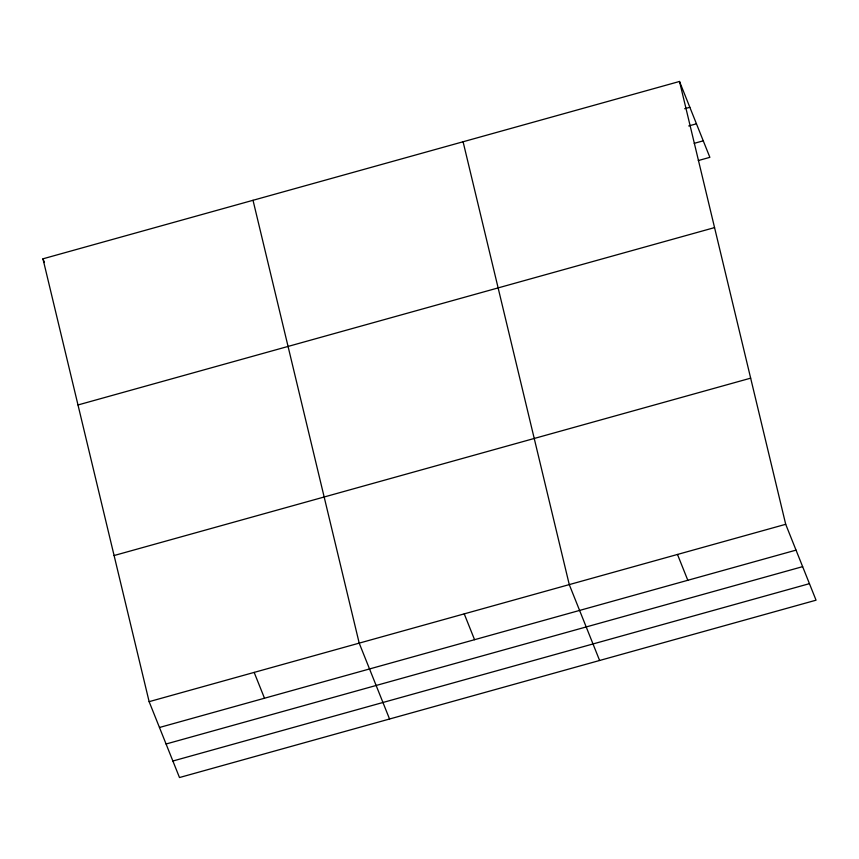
<?xml version="1.0" encoding="UTF-8"?>
<svg xmlns="http://www.w3.org/2000/svg" width="859" height="859" viewBox="0 0 859 859"><rect width="100%" height="100%" fill="white"/><g stroke="black" fill="none" stroke-linecap="round" stroke-linejoin="round"><path stroke-width="1.29" d="M679.512 81.465L785.706 524.301L816.05 600.183L179.488 777.535L149.133 701.663L42.95 258.817L679.512 81.465L709.867 157.337L698.27 160.569M684.687 108.717L689.841 107.289M688.725 125.951L696.445 123.803M694.233 143.335L703.253 140.822M77.997 404.965L714.559 227.603M114.097 555.526L750.659 378.164M149.133 701.663L785.706 524.301M159.463 727.487L796.035 550.125M166.077 744.001L802.639 566.65M172.874 761.02L809.446 583.658M677.483 554.452L687.812 580.287M599.614 660.485L569.27 584.614L463.087 141.767M464.236 613.874L474.565 639.697M389.557 719.015L359.202 643.133L253.018 200.287M254.167 672.404L264.497 698.227M42.95 258.817L44.421 262.51"/></g></svg>
